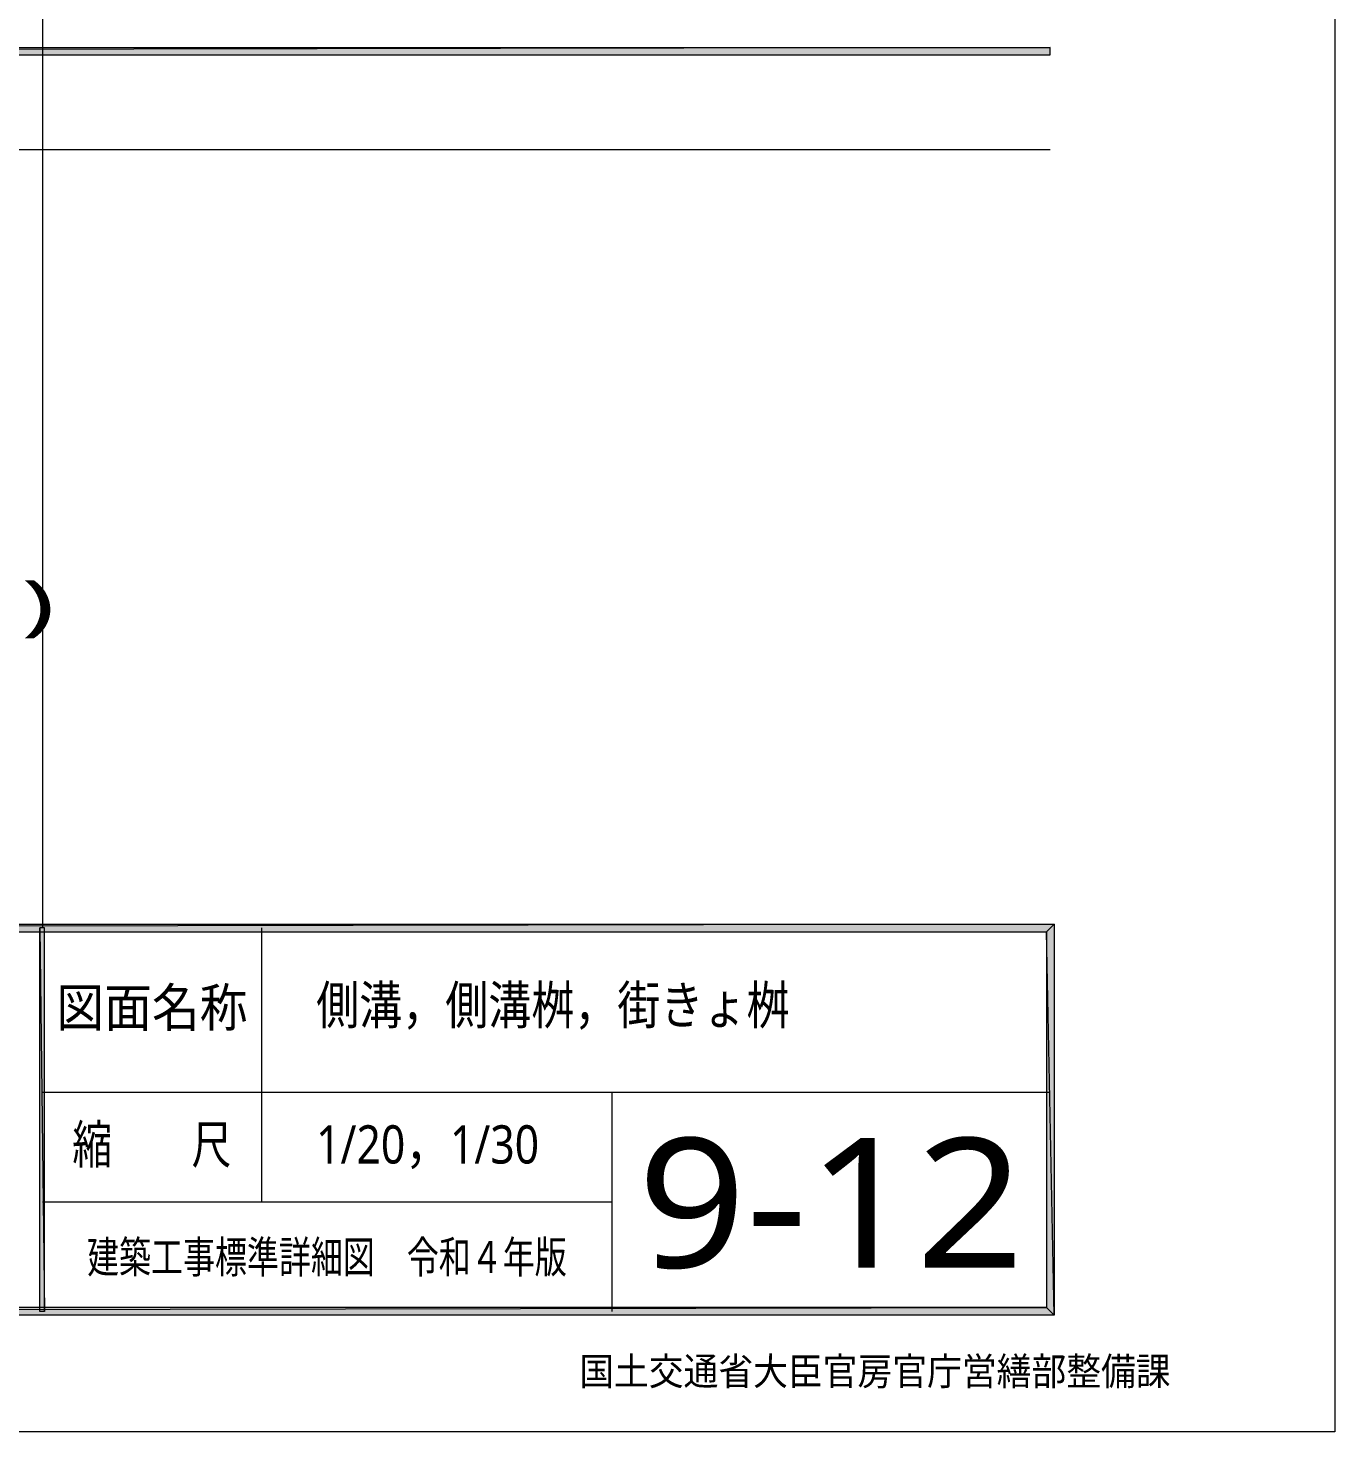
# Model space of a CAD drawing. Header units: millimetres. Extents: x 0 to 420, y 0 to 297.
# Drawn here: x 300.9 to 420.2, y 0 to 128.1 of the extents above; entities that cross this region are included whole.
import ezdxf
from ezdxf.enums import TextEntityAlignment as Align

# ---------------------------------------------------------------- set-up
doc = ezdxf.new("R2010")
doc.units = ezdxf.units.MM
doc.styles.add('kst32b', font='NotoSansJP-Variable.ttf')

msp = doc.modelspace()

# ---------------------------------------------------------------- hatches: boundary and pattern name
h = msp.add_hatch(color=7)
h.paths.add_polyline_path([(394.17, 125.65), (394.17, 126.34), (26.18, 125.65), (394.17, 125.65)])
h.paths.add_polyline_path([(394.17, 126.34), (26.18, 125.65), (26.18, 126.34), (394.17, 126.34)])
h = msp.add_hatch(color=7)
h.paths.add_polyline_path([(393.83, 11.35), (394.53, 10.65), (393.83, 45.64), (393.83, 11.35)])
h.paths.add_polyline_path([(394.53, 10.65), (393.83, 45.64), (394.53, 46.33), (394.53, 10.65)])
h.paths.add_polyline_path([(393.83, 45.64), (394.53, 46.33), (26.52, 45.64), (393.83, 45.64)])
h.paths.add_polyline_path([(394.53, 46.33), (26.52, 45.64), (25.82, 46.33), (394.53, 46.33)])
h.paths.add_polyline_path([(26.52, 45.64), (25.82, 46.33), (26.52, 11.35), (26.52, 45.64)])
h.paths.add_polyline_path([(25.82, 46.33), (26.52, 11.35), (25.82, 10.65), (25.82, 46.33)])
h.paths.add_polyline_path([(26.52, 11.35), (25.82, 10.65), (393.83, 11.35), (26.52, 11.35)])
h.paths.add_polyline_path([(25.82, 10.65), (393.83, 11.35), (394.53, 10.65), (25.82, 10.65)])
h = msp.add_hatch(color=7)
h.paths.add_polyline_path([(302.37, 46), (301.96, 46), (302.37, 10.99), (302.37, 46)])
h.paths.add_polyline_path([(301.96, 46), (302.37, 10.99), (301.96, 10.99), (301.96, 46)])

# ---------------------------------------------------------------- linework, layer by layer
at = {"lineweight": 13}
msp.add_lwpolyline([(0.19, 0), (0.19, 296.97), (420.16, 296.97), (420.16, 0)], close=True, dxfattribs=at)
for points in [[(302.18, 285.98), (302.18, 46)], [(394.17, 116.99), (26.18, 116.99)], [(322.18, 46), (322.18, 21)], [(302.18, 30.99), (394.17, 30.99)], [(354.16, 30.99), (354.16, 10.99)], [(302.18, 21), (354.16, 21)]]:
    msp.add_lwpolyline(points, dxfattribs=at)
at = {"lineweight": 0}
for points in [[(394.17, 125.65), (394.17, 126.34), (26.18, 125.65)], [(394.17, 126.34), (26.18, 125.65), (26.18, 126.34)], [(394.53, 46.33), (26.52, 45.64), (25.82, 46.33)], [(393.83, 45.64), (394.53, 46.33), (26.52, 45.64)], [(394.53, 10.65), (393.83, 45.64), (394.53, 46.33)], [(302.37, 46), (301.96, 46), (302.37, 10.99)], [(301.96, 46), (302.37, 10.99), (301.96, 10.99)], [(393.83, 11.35), (394.53, 10.65), (393.83, 45.64)], [(26.52, 11.35), (25.82, 10.65), (393.83, 11.35)], [(25.82, 10.65), (393.83, 11.35), (394.53, 10.65)]]:
    msp.add_lwpolyline(points, close=True, dxfattribs=at)

# ---------------------------------------------------------------- texts
at = {"style": 'kst32b'}
for s, height, p, p2 in [('(          )', 4.3315, (270.83, 73.38), (303.31, 73.38)), ('側溝，側溝桝，街きょ桝', 3.4908, (327.17, 37.21), (370.37, 37.21)), ('図面名称', 3.491, (303.45, 36.98), (320.9, 36.98)), ('縮\u3000\u3000尺', 3.491, (304.91, 24.49), (319.43, 24.49)), ('1/20，1/30', 3.491, (327.17, 24.49), (347.52, 24.49)), ('9-12', 11.831, (356.51, 14.99), (391.8, 14.99)), ('建築工事標準詳細図\u3000令和４年版', 2.919, (306.26, 14.5), (350.04, 14.5)), ('国土交通省大臣官房官庁営繕部整備課', 2.54, (351.18, 4.27), (405.16, 4.27))]:
    msp.add_text(s, height=height, dxfattribs=at).set_placement(p, p2, align=Align.FIT)

doc.saveas('drawing.dxf')
